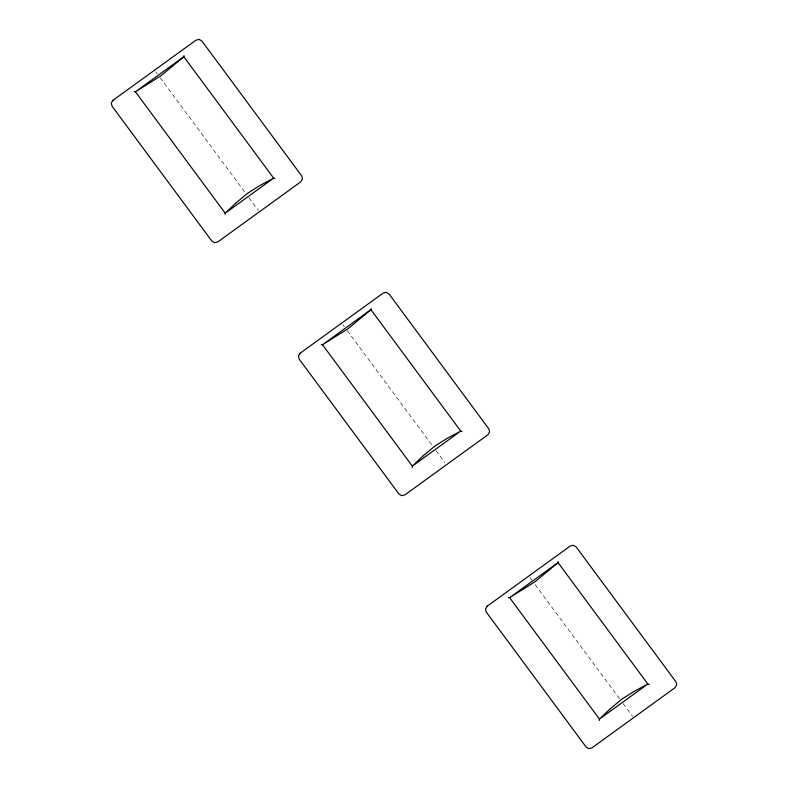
<?xml version="1.0" encoding="UTF-8"?>
<svg xmlns="http://www.w3.org/2000/svg" width="788" height="788" viewBox="0 0 788 788"><rect width="100%" height="100%" fill="white"/><g stroke="black" fill="none" stroke-linecap="round" stroke-linejoin="round"><path stroke-width="0.59" stroke-dasharray="3.94 2.96" d="M155.807 71.806L157.255 73.776M160.171 77.707L245.304 192.794M248.939 197.709L258.405 210.504M342.908 324.745L344.366 326.715M347.272 330.645L432.405 445.732M436.05 450.657L444.777 462.457M530.019 577.693L532.205 580.638M535.111 584.578L619.516 698.68M623.16 703.595L632.616 716.381"/><path stroke-width="1.18" d="M225.151 214.612L225.22 213.193L135.408 91.782L134.216 91.684M412.252 467.56L412.321 466.141L322.509 344.73L321.317 344.622M599.363 720.498L599.432 719.08L509.619 597.668L508.427 597.57M184.008 55.623L183.811 56.726L160.919 75.806L135.408 91.782L183.811 56.726L273.623 178.137L274.943 178.551M371.118 308.561L370.921 309.664L348.03 328.744L322.509 344.73L370.921 309.664L460.734 431.075L462.044 431.489M558.219 561.509L558.032 562.602L535.131 581.682L509.619 597.668L558.032 562.602L647.844 684.014L649.154 684.437M113.009 100.283L111.295 103.041L112.044 106.163L211.834 241.069L214.612 242.714L217.793 241.936L300.78 181.831L302.494 179.073L301.745 175.951L201.945 41.055L199.177 39.4L195.995 40.178L113.009 100.283M300.12 353.231L298.406 355.989L299.154 359.101L398.945 494.007L401.722 495.662L404.894 494.874L487.88 434.769L489.594 432.011L488.846 428.899L389.055 293.993L386.278 292.338L383.106 293.126L300.12 353.231M487.22 606.169L485.506 608.927L486.255 612.049L586.055 746.945L588.823 748.6L592.005 747.822L674.991 687.717L676.705 684.959L675.956 681.837L576.166 546.931L573.388 545.286L570.207 546.064L487.22 606.169M236.193 202.762L225.22 213.193L273.623 178.137L260.404 185.229L247.737 193.168L236.193 202.762M423.304 455.71L412.321 466.141L460.734 431.075L447.505 438.177L434.848 446.106L423.304 455.71M610.414 708.648L599.432 719.08L647.844 684.014L634.616 691.115L621.949 699.045L610.414 708.648"/></g></svg>
